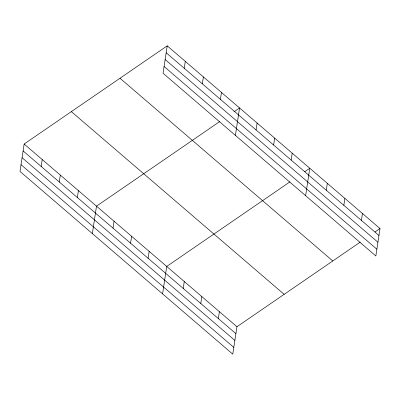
<?xml version="1.0" encoding="UTF-8"?>
<svg xmlns="http://www.w3.org/2000/svg" width="400" height="400" viewBox="0 0 400 400"><rect width="100%" height="100%" fill="white"/><g stroke="black" fill="none" stroke-linecap="round" stroke-linejoin="round"><path stroke-width="0.6" d="M167.205 45.845L163.055 73.265L375.855 255.975L380 228.555L167.205 45.845L24.145 144.025L20 171.445L232.795 354.155L236.945 326.735L360.205 242.14M41.19 166.47L42.235 159.555M59.275 182.005L60.32 175.085M77.365 197.535L78.41 190.615M92.35 233.57L96.5 206.145L219.76 121.55M113.005 228.135L114.055 221.22M130.565 243.21L131.61 236.295M148.12 258.285L149.165 251.365M184.245 68.29L185.29 61.375M162.575 293.865L166.72 266.44L289.98 181.845M202.335 83.82L203.38 76.905M183.23 288.43L184.275 281.515M220.42 99.35L221.465 92.435M200.785 303.505L201.83 296.59M235.41 135.385L239.555 107.965L233.97 111.795M218.34 318.58L219.385 311.66M256.065 129.955L257.11 123.04M273.62 145.03L274.665 138.11M291.175 160.1L292.22 153.185M305.63 195.68L309.775 168.26L304.7 171.745M326.285 190.25L327.335 183.33M343.845 205.32L344.89 198.405M361.4 220.395L362.445 213.48M374.925 232.035L380 228.555M166.16 52.76L378.955 235.47M165.135 59.525L377.93 242.235M164.08 66.5L376.875 249.21M119.995 78.245L332.79 260.955M71.355 111.625L284.15 294.335M24.145 144.025L236.945 326.735M23.1 150.94L235.895 333.65M22.08 157.71L234.875 340.42M21.025 164.68L233.82 347.39"/></g></svg>
